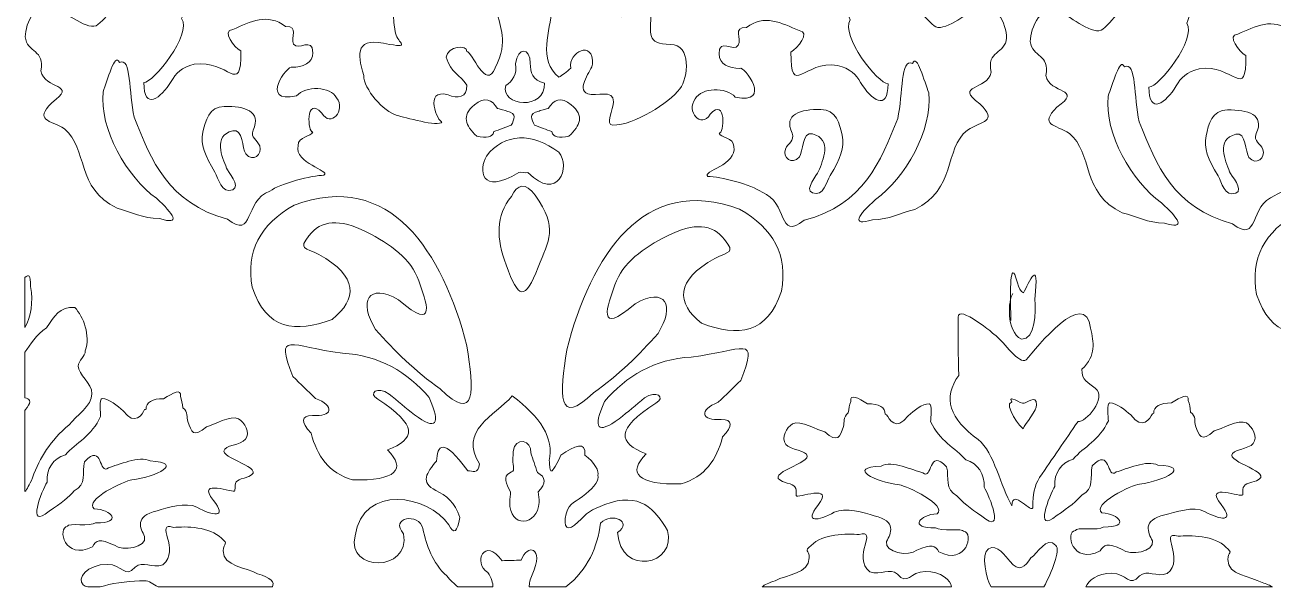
# Model space of a CAD drawing. Header units: millimetres. Extents: x -1203 to 1203, y -594 to 590.
# Drawn here: x -1200 to -204, y -591 to -142 of the extents above; entities that cross this region are included whole.
import ezdxf

# ---------------------------------------------------------------- set-up
doc = ezdxf.new("R2010")
doc.units = ezdxf.units.MM
doc.header["$MEASUREMENT"] = 0
doc.layers.add('Layer 1', color=7, linetype='Continuous')

msp = doc.modelspace()

# ---------------------------------------------------------------- linework, layer by layer
at = {"layer": 'Layer 1', "color": 250, "lineweight": 20}
for points, knots in [([(-779.5611, -129.6501), (-781.2014, -145.3435), (-790.7174, -169.9648), (-774.1174, -183.2362), (-771.3159, -182.0358), (-767.8782, -179.1958), (-764.3889, -176.0122), (-766.9728, -163.2151), (-745.9853, -153.0583), (-747.2311, -173.0104), (-747.2311, -177.1381), (-760.9348, -192.5232), (-750.9693, -196.6504), (-744.1171, -199.2305), (-730.4145, -192.1935), (-730.4145, -203.0279), (-730.4145, -208.7036), (-737.2649, -221.6019), (-731.036, -221.6019), (-713.5969, -221.6019), (-686.1894, -203.5442), (-677.469, -192.7093), (-670.6169, -183.9386), (-668.1262, -157.1094), (-684.9438, -157.1094), (-704.8754, -157.1094), (-700.5157, -148.3382), (-700.5157, -132.3441), (-700.5157, -123.5728), (-712.35, -130.2806), (-716.7108, -132.8602), (-732.2827, -141.631), (-736.0193, -122.0254), (-740.3807, -110.6746), (-743.4946, -102.9355), (-765.2956, -125.6372), (-775.2616, -109.1266), (-781.4906, -98.2921), (-787.7196, -93.6486), (-797.6858, -85.3933), (-807.6513, -77.138), (-822.6006, -99.8396), (-825.7146, -104.9994), (-831.9436, -115.8339), (-837.5501, -118.9294), (-851.8752, -111.1909), (-861.8424, -106.0311), (-876.7906, -120.9932), (-876.7906, -127.7005), (-883.742, -142.6566), (-912.8754, -104.1301), (-904.5354, -146.7908), (-904.5354, -155.0456), (-890.4943, -160.2049), (-909.1803, -157.1094), (-936.324, -150.5886), (-935.1714, -163.5672), (-929.7361, -181.8744), (-929.7361, -192.7093), (-914.1642, -210.7674), (-902.953, -213.8629), (-897.969, -214.8946), (-869.7657, -223.5299), (-867.2748, -218.8865), (-870.2986, -219.6523), (-882.4669, -191.8274), (-862.4655, -197.3528), (-855.115, -200.4511), (-846.5744, -199.9814), (-847.5774, -189.6642), (-852.5596, -180.8935), (-860.3098, -180.2335), (-864.048, -167.3348), (-862.7309, -158.2638), (-846.9815, -157.1234), (-847.5162, -162.7845), (-843.1548, -162.7845), (-832.3422, -194.5362), (-824.8675, -175.9623), (-813.5735, -152.402), (-821.4865, -146.0244), (-823.2237, -129.7643), (-823.2237, -108.0949), (-779.5611, -117.5251), (-779.5611, -129.6501)], [0, 0, 0, 0, 0.03571429, 0.03571429, 0.03571429, 0.07142857, 0.07142857, 0.07142857, 0.10714286, 0.10714286, 0.10714286, 0.14285714, 0.14285714, 0.14285714, 0.17857143, 0.17857143, 0.17857143, 0.21428571, 0.21428571, 0.21428571, 0.25, 0.25, 0.25, 0.28571429, 0.28571429, 0.28571429, 0.32142857, 0.32142857, 0.32142857, 0.35714286, 0.35714286, 0.35714286, 0.39285714, 0.39285714, 0.39285714, 0.42857143, 0.42857143, 0.42857143, 0.46428571, 0.46428571, 0.46428571, 0.5, 0.5, 0.5, 0.53571429, 0.53571429, 0.53571429, 0.57142857, 0.57142857, 0.57142857, 0.60714286, 0.60714286, 0.60714286, 0.64285714, 0.64285714, 0.64285714, 0.67857143, 0.67857143, 0.67857143, 0.71428571, 0.71428571, 0.71428571, 0.75, 0.75, 0.75, 0.78571429, 0.78571429, 0.78571429, 0.82142857, 0.82142857, 0.82142857, 0.85714286, 0.85714286, 0.85714286, 0.89285714, 0.89285714, 0.89285714, 0.92857143, 0.92857143, 0.92857143, 0.96428571, 0.96428571, 0.96428571, 1, 1, 1, 1]), ([(-1099.8745, -95.621), (-1098.6906, -99.0271), (-1096.9171, -110.7063), (-1099.8745, -113.1395), (-1105.1986, -117.5189), (-1109.3405, -106.8132), (-1114.6646, -111.1932), (-1123.5375, -118.4924), (-1131.8196, -133.0912), (-1141.8764, -141.3637), (-1148.9758, -147.2035), (-1167.906, -131.6313), (-1175.0054, -127.7383), (-1190.9777, -118.9788), (-1199.8522, -140.8773), (-1199.8522, -151.0966), (-1198.589, -164.0303), (-1183.6424, -161.1857), (-1187.4288, -178.3474), (-1184.6375, -193.4345), (-1156.9885, -188.0794), (-1178.5543, -203.652), (-1193.1469, -218.3157), (-1180.0669, -217.1366), (-1168.4973, -224.577), (-1149.5671, -240.1492), (-1159.624, -272.2665), (-1126.4955, -287.8382), (-1114.6646, -290.7583), (-1106.3813, -296.1112), (-1092.7752, -296.1112), (-1074.9278, -301.667), (-1081.3116, -292.5143), (-1095.2133, -279.9496), (-1118.7884, -262.9884), (-1140.777, -224.5561), (-1137.7361, -194.893), (-1134.1857, -186.1335), (-1128.2707, -162.7753), (-1124.7202, -171.5347), (-1115.0898, -166.6566), (-1117.2602, -195.6938), (-1112.8894, -215.3311), (-1099.2831, -249.8816), (-1085.6758, -283.9452), (-1038.3498, -296.5977), (-1016.8091, -313.5761), (-1025.6389, -281.713), (-1004.6295, -274.2128), (-996.4971, -268.0852), (-970.7651, -261.5127), (-961.4436, -261.5608), (-955.9863, -257.5226), (-985.2858, -252.3466), (-982.1492, -237.716), (-982.1492, -230.4164), (-971.5005, -230.9033), (-970.3183, -227.0103), (-974.5084, -228.3884), (-976.3828, -197.5691), (-963.2189, -211.9245), (-956.1195, -224.0901), (-943.6962, -209.4913), (-951.3863, -199.7589), (-956.1195, -190.5373), (-976.2337, -189.9808), (-983.3331, -198.2991), (-1013.8279, -204.8441), (-990.2017, -172.6965), (-986.8819, -175.4277), (-978.5998, -175.4277), (-970.3183, -172.0212), (-970.3183, -163.7486), (-970.3183, -150.6096), (-982.1492, -162.7753), (-985.698, -156.9359), (-988.6572, -151.583), (-980.9665, -142.3371), (-992.206, -142.8236), (-1006.2074, -131.802), (-1020.2083, -139.0677), (-1034.2079, -145.2567), (-1043.5559, -145.9382), (-1032.9458, -159.9847), (-1027.7016, -162.2887), (-1027.7016, -199.8037), (-1037.7585, -168.5908), (-1064.9703, -172.9945), (-1075.0276, -175.4277), (-1079.7603, -180.2942), (-1083.3092, -186.62), (-1091.5929, -200.2459), (-1105.1986, -210.4647), (-1105.1986, -187.5934), (-1097.4983, -187.8816), (-1066.7325, -149.1969), (-1075.0276, -136.4977), (-1069.3197, -126.6805), (-1071.3127, -97.3934), (-1099.8745, -95.621)], [0, 0, 0, 0, 0.03030303, 0.03030303, 0.03030303, 0.06060606, 0.06060606, 0.06060606, 0.09090909, 0.09090909, 0.09090909, 0.12121212, 0.12121212, 0.12121212, 0.15151515, 0.15151515, 0.15151515, 0.18181818, 0.18181818, 0.18181818, 0.21212121, 0.21212121, 0.21212121, 0.24242424, 0.24242424, 0.24242424, 0.27272727, 0.27272727, 0.27272727, 0.3030303, 0.3030303, 0.3030303, 0.33333333, 0.33333333, 0.33333333, 0.36363636, 0.36363636, 0.36363636, 0.39393939, 0.39393939, 0.39393939, 0.42424242, 0.42424242, 0.42424242, 0.45454545, 0.45454545, 0.45454545, 0.48484848, 0.48484848, 0.48484848, 0.51515152, 0.51515152, 0.51515152, 0.54545455, 0.54545455, 0.54545455, 0.57575758, 0.57575758, 0.57575758, 0.60606061, 0.60606061, 0.60606061, 0.63636364, 0.63636364, 0.63636364, 0.66666667, 0.66666667, 0.66666667, 0.6969697, 0.6969697, 0.6969697, 0.72727273, 0.72727273, 0.72727273, 0.75757576, 0.75757576, 0.75757576, 0.78787879, 0.78787879, 0.78787879, 0.81818182, 0.81818182, 0.81818182, 0.84848485, 0.84848485, 0.84848485, 0.87878788, 0.87878788, 0.87878788, 0.90909091, 0.90909091, 0.90909091, 0.93939394, 0.93939394, 0.93939394, 0.96969697, 0.96969697, 0.96969697, 1, 1, 1, 1]), ([(-516.6703, -96.5422), (-517.8541, -99.9483), (-519.6294, -111.6274), (-516.6703, -114.0606), (-511.3462, -118.4401), (-507.206, -107.7344), (-501.8818, -112.1144), (-493.0073, -119.4135), (-484.7252, -134.0124), (-474.6684, -142.2849), (-467.5691, -148.1246), (-448.6388, -132.5525), (-441.5394, -128.6595), (-425.5671, -119.9), (-416.6925, -141.7984), (-416.6925, -152.0177), (-417.9564, -164.9514), (-432.9023, -162.1069), (-429.116, -179.2686), (-431.909, -194.3557), (-459.558, -189.0005), (-437.9907, -204.5731), (-423.3984, -219.2368), (-436.4795, -218.0577), (-448.048, -225.4982), (-466.9777, -241.0704), (-456.9209, -273.1876), (-490.0499, -288.7593), (-501.8818, -291.6795), (-510.164, -297.0324), (-523.7697, -297.0324), (-541.6187, -302.5881), (-535.2349, -293.4355), (-521.3333, -280.8706), (-497.757, -263.9096), (-475.7678, -225.4772), (-478.8103, -195.8141), (-482.3591, -187.0547), (-488.2746, -163.6964), (-491.8251, -172.4559), (-501.4567, -167.5777), (-499.2862, -196.6149), (-503.6555, -216.2523), (-517.2634, -250.8027), (-530.8689, -284.8663), (-578.1949, -297.5189), (-599.7357, -314.4972), (-590.9076, -282.6341), (-611.9154, -275.1339), (-620.0478, -269.0064), (-645.7797, -262.4339), (-655.1011, -262.4818), (-660.5584, -258.4438), (-631.2589, -253.2677), (-634.3962, -238.6371), (-634.3962, -231.3375), (-645.0443, -231.8244), (-646.2282, -227.9314), (-642.037, -229.3096), (-640.1636, -198.4903), (-653.3276, -212.8456), (-660.4252, -225.0113), (-672.8492, -210.4125), (-665.1584, -200.6801), (-660.4252, -191.4584), (-640.311, -190.902), (-633.2134, -199.2202), (-602.717, -205.7652), (-626.3431, -173.6177), (-629.6629, -176.3488), (-637.945, -176.3488), (-646.2282, -172.9423), (-646.2282, -164.6697), (-646.2282, -151.5308), (-634.3962, -163.6964), (-630.8472, -157.857), (-627.8893, -152.5042), (-635.58, -143.2583), (-624.3387, -143.7447), (-610.3373, -132.7232), (-596.3366, -139.9887), (-582.3369, -146.1779), (-572.9888, -146.8593), (-583.599, -160.9059), (-588.8437, -163.2099), (-588.8437, -200.7248), (-578.7864, -169.5119), (-551.5745, -173.9157), (-541.5171, -176.3488), (-536.7845, -181.2153), (-533.2356, -187.5411), (-524.9535, -201.1669), (-511.3462, -211.3858), (-511.3462, -188.5145), (-519.0466, -188.8028), (-549.8124, -150.1181), (-541.5171, -137.4189), (-547.2251, -127.6017), (-545.2321, -98.3145), (-516.6703, -96.5422)], [0, 0, 0, 0, 0.03030303, 0.03030303, 0.03030303, 0.06060606, 0.06060606, 0.06060606, 0.09090909, 0.09090909, 0.09090909, 0.12121212, 0.12121212, 0.12121212, 0.15151515, 0.15151515, 0.15151515, 0.18181818, 0.18181818, 0.18181818, 0.21212121, 0.21212121, 0.21212121, 0.24242424, 0.24242424, 0.24242424, 0.27272727, 0.27272727, 0.27272727, 0.3030303, 0.3030303, 0.3030303, 0.33333333, 0.33333333, 0.33333333, 0.36363636, 0.36363636, 0.36363636, 0.39393939, 0.39393939, 0.39393939, 0.42424242, 0.42424242, 0.42424242, 0.45454545, 0.45454545, 0.45454545, 0.48484848, 0.48484848, 0.48484848, 0.51515152, 0.51515152, 0.51515152, 0.54545455, 0.54545455, 0.54545455, 0.57575758, 0.57575758, 0.57575758, 0.60606061, 0.60606061, 0.60606061, 0.63636364, 0.63636364, 0.63636364, 0.66666667, 0.66666667, 0.66666667, 0.6969697, 0.6969697, 0.6969697, 0.72727273, 0.72727273, 0.72727273, 0.75757576, 0.75757576, 0.75757576, 0.78787879, 0.78787879, 0.78787879, 0.81818182, 0.81818182, 0.81818182, 0.84848485, 0.84848485, 0.84848485, 0.87878788, 0.87878788, 0.87878788, 0.90909091, 0.90909091, 0.90909091, 0.93939394, 0.93939394, 0.93939394, 0.96969697, 0.96969697, 0.96969697, 1, 1, 1, 1]), ([(-297.8939, -99.2398), (-296.7101, -102.6459), (-294.9348, -114.3251), (-297.8939, -116.7583), (-303.218, -121.1378), (-307.3583, -110.432), (-312.6824, -114.812), (-321.5569, -122.1112), (-329.839, -136.71), (-339.8958, -144.9825), (-346.9951, -150.8223), (-365.9254, -135.2501), (-373.0248, -131.3571), (-388.9971, -122.5976), (-397.8717, -144.4961), (-397.8717, -154.7154), (-396.6079, -167.6491), (-381.6619, -164.8046), (-385.4482, -181.9662), (-382.6552, -197.0534), (-355.0062, -191.6981), (-376.5736, -207.2708), (-391.1658, -221.9344), (-378.0847, -220.7553), (-366.5169, -228.1958), (-347.5865, -243.768), (-357.6433, -275.8853), (-324.515, -291.457), (-312.6824, -294.3771), (-304.4008, -299.73), (-290.7946, -299.73), (-272.9456, -305.2858), (-279.3293, -296.1331), (-293.231, -283.5684), (-316.8072, -266.6072), (-338.7964, -228.1748), (-335.7539, -198.5118), (-332.2051, -189.7523), (-326.2885, -166.3941), (-322.7397, -175.1535), (-313.1076, -170.2755), (-315.278, -199.3126), (-310.9087, -218.9499), (-297.3008, -253.5005), (-283.6953, -287.564), (-236.3693, -300.2165), (-214.8285, -317.1949), (-223.6567, -285.3318), (-202.6489, -277.8316), (-194.5164, -271.704), (-168.7845, -265.1315), (-159.4632, -265.1796), (-154.0058, -261.1414), (-183.3054, -255.9653), (-180.1681, -241.3348), (-180.1681, -234.0352), (-169.52, -234.5221), (-168.3361, -230.6291), (-172.5278, -232.0072), (-174.4006, -201.1879), (-161.2367, -215.5433), (-154.139, -227.709), (-141.7156, -213.1101), (-149.4058, -203.3777), (-154.139, -194.156), (-174.2532, -193.5997), (-181.3508, -201.9179), (-211.8472, -208.4629), (-188.2211, -176.3153), (-184.9014, -179.0466), (-176.6193, -179.0466), (-168.3361, -175.64), (-168.3361, -167.3674), (-168.3361, -154.2284), (-180.1681, -166.3941), (-183.7175, -160.5547), (-186.675, -155.2018), (-178.9842, -145.9559), (-190.2255, -146.4423), (-204.2269, -135.4208), (-218.2277, -142.6865), (-232.2273, -148.8756), (-241.5754, -149.5569), (-230.9652, -163.6036), (-225.7194, -165.9075), (-225.7212, -203.4225), (-235.7779, -172.2095), (-262.9897, -176.6133), (-273.047, -179.0466), (-277.7797, -183.913), (-281.3286, -190.2388), (-289.6107, -203.8647), (-303.218, -214.0835), (-303.218, -191.2122), (-295.5177, -191.5004), (-264.7519, -152.8157), (-273.047, -140.1166), (-267.3392, -130.2993), (-269.3321, -101.0122), (-297.8939, -99.2398)], [0, 0, 0, 0, 0.03030303, 0.03030303, 0.03030303, 0.06060606, 0.06060606, 0.06060606, 0.09090909, 0.09090909, 0.09090909, 0.12121212, 0.12121212, 0.12121212, 0.15151515, 0.15151515, 0.15151515, 0.18181818, 0.18181818, 0.18181818, 0.21212121, 0.21212121, 0.21212121, 0.24242424, 0.24242424, 0.24242424, 0.27272727, 0.27272727, 0.27272727, 0.3030303, 0.3030303, 0.3030303, 0.33333333, 0.33333333, 0.33333333, 0.36363636, 0.36363636, 0.36363636, 0.39393939, 0.39393939, 0.39393939, 0.42424242, 0.42424242, 0.42424242, 0.45454545, 0.45454545, 0.45454545, 0.48484848, 0.48484848, 0.48484848, 0.51515152, 0.51515152, 0.51515152, 0.54545455, 0.54545455, 0.54545455, 0.57575758, 0.57575758, 0.57575758, 0.60606061, 0.60606061, 0.60606061, 0.63636364, 0.63636364, 0.63636364, 0.66666667, 0.66666667, 0.66666667, 0.6969697, 0.6969697, 0.6969697, 0.72727273, 0.72727273, 0.72727273, 0.75757576, 0.75757576, 0.75757576, 0.78787879, 0.78787879, 0.78787879, 0.81818182, 0.81818182, 0.81818182, 0.84848485, 0.84848485, 0.84848485, 0.87878788, 0.87878788, 0.87878788, 0.90909091, 0.90909091, 0.90909091, 0.93939394, 0.93939394, 0.93939394, 0.96969697, 0.96969697, 0.96969697, 1, 1, 1, 1]), ([(-796.8505, -172.2114), (-796.7423, -179.3282), (-795.4036, -185.8332), (-785.4465, -188.0569), (-784.5909, -210.1168), (-820.9632, -206.7018), (-816.3484, -189.8852), (-811.0124, -186.6349), (-807.0882, -180.6416), (-808.6231, -172.516), (-806.5372, -158.9041), (-796.8488, -159.6154), (-796.8505, -172.2114)], [0, 0, 0, 0, 0.25, 0.25, 0.25, 0.5, 0.5, 0.5, 0.75, 0.75, 0.75, 1, 1, 1, 1]), ([(-823.0129, -208.1681), (-827.4252, -201.2095), (-833.0663, -198.5686), (-841.4063, -205.4257), (-851.8322, -214.1605), (-848.7663, -221.6765), (-839.5679, -230.4126), (-831.5948, -232.0376), (-827.0578, -231.6309), (-825.9556, -226.7565), (-821.2972, -225.029), (-816.6375, -223.3024), (-811.9757, -221.5762), (-809.7639, -217.0405), (-806.8625, -212.3484), (-815.6561, -210.3015), (-815.6561, -210.3015), (-822.2769, -208.4732), (-823.0129, -208.1681)], [0, 0, 0, 0, 0.16666667, 0.16666667, 0.16666667, 0.33333333, 0.33333333, 0.33333333, 0.5, 0.5, 0.5, 0.66666667, 0.66666667, 0.66666667, 0.83333333, 0.83333333, 0.83333333, 1, 1, 1, 1]), ([(-782.5038, -208.1681), (-778.0899, -201.2095), (-772.4499, -198.5686), (-764.1082, -205.4257), (-753.6841, -214.1605), (-756.7498, -221.6765), (-765.9481, -230.4126), (-773.9196, -232.0376), (-778.4567, -231.6309), (-779.5594, -226.7565), (-784.219, -225.029), (-788.8791, -223.3024), (-793.5388, -221.5762), (-795.7529, -217.0405), (-798.6535, -212.3484), (-789.8606, -210.3015), (-789.8606, -210.3015), (-783.2392, -208.4732), (-782.5038, -208.1681)], [0, 0, 0, 0, 0.16666667, 0.16666667, 0.16666667, 0.33333333, 0.33333333, 0.33333333, 0.5, 0.5, 0.5, 0.66666667, 0.66666667, 0.66666667, 0.83333333, 0.83333333, 0.83333333, 1, 1, 1, 1]), ([(-1058.0053, -227.2094), (-1060.0663, -237.1479), (-1056.5141, -245.8356), (-1048.4083, -259.1714), (-1045.6419, -263.9749), (-1043.1823, -276.6152), (-1034.2709, -273.0758), (-1027.5089, -270.2951), (-1038.2648, -258.6658), (-1039.1867, -255.8846), (-1042.5677, -247.0366), (-1050.5589, -230.3511), (-1034.2709, -226.0532), (-1025.9729, -223.778), (-1026.8943, -240.4635), (-1023.8205, -244.5082), (-1017.9816, -251.5868), (-1010.2977, -244.761), (-1012.7568, -238.188), (-1014.6, -233.1318), (-1020.4407, -231.8678), (-1017.9816, -225.5477), (-1011.0184, -210.1032), (-1024.7255, -206.4616), (-1041.0153, -206.5814), (-1053.1513, -206.6691), (-1056.1256, -218.1435), (-1058.0053, -227.2094)], [0, 0, 0, 0, 0.11111111, 0.11111111, 0.11111111, 0.22222222, 0.22222222, 0.22222222, 0.33333333, 0.33333333, 0.33333333, 0.44444444, 0.44444444, 0.44444444, 0.55555556, 0.55555556, 0.55555556, 0.66666667, 0.66666667, 0.66666667, 0.77777778, 0.77777778, 0.77777778, 0.88888889, 0.88888889, 0.88888889, 1, 1, 1, 1]), ([(-547.9458, -229.6762), (-545.8847, -239.6148), (-549.4387, -248.3024), (-557.5444, -261.6382), (-560.3097, -266.4416), (-562.7693, -279.082), (-571.6818, -275.5425), (-578.4428, -272.7618), (-567.6863, -261.1326), (-566.7649, -258.3514), (-563.3833, -249.5034), (-555.3921, -232.8179), (-571.6818, -228.52), (-579.9787, -226.2449), (-579.0567, -242.9304), (-582.1311, -246.975), (-587.97, -254.0536), (-595.654, -247.2278), (-593.1943, -240.6548), (-591.351, -235.5986), (-585.5121, -234.3346), (-587.97, -228.0144), (-594.9332, -212.57), (-581.2262, -208.9284), (-564.9363, -209.0482), (-552.7998, -209.1359), (-549.8259, -220.6103), (-547.9458, -229.6762)], [0, 0, 0, 0, 0.11111111, 0.11111111, 0.11111111, 0.22222222, 0.22222222, 0.22222222, 0.33333333, 0.33333333, 0.33333333, 0.44444444, 0.44444444, 0.44444444, 0.55555556, 0.55555556, 0.55555556, 0.66666667, 0.66666667, 0.66666667, 0.77777778, 0.77777778, 0.77777778, 0.88888889, 0.88888889, 0.88888889, 1, 1, 1, 1]), ([(-257.5709, -230.026), (-259.632, -239.9645), (-256.0797, -248.6522), (-247.974, -261.988), (-245.207, -266.7914), (-242.748, -279.4318), (-233.8364, -275.8923), (-227.0745, -273.1116), (-237.8304, -261.4823), (-238.7523, -258.7012), (-242.1334, -249.8532), (-250.1246, -233.1677), (-233.8364, -228.8698), (-225.5379, -226.5947), (-226.4598, -243.2802), (-223.3856, -247.3248), (-217.5467, -254.4034), (-209.8628, -247.5776), (-212.3224, -241.0047), (-214.1658, -235.9484), (-220.0063, -234.6844), (-217.5467, -228.3642), (-210.5834, -212.9198), (-224.2911, -209.2781), (-240.5804, -209.398), (-252.7168, -209.4857), (-255.6914, -220.9601), (-257.5709, -230.026)], [0, 0, 0, 0, 0.11111111, 0.11111111, 0.11111111, 0.22222222, 0.22222222, 0.22222222, 0.33333333, 0.33333333, 0.33333333, 0.44444444, 0.44444444, 0.44444444, 0.55555556, 0.55555556, 0.55555556, 0.66666667, 0.66666667, 0.66666667, 0.77777778, 0.77777778, 0.77777778, 0.88888889, 0.88888889, 0.88888889, 1, 1, 1, 1]), ([(-806.0472, -259.3617), (-837.11, -278.2146), (-837.8058, -256.7475), (-831.799, -246.2581), (-817.6854, -227.6469), (-795.1581, -227.2266), (-774.0426, -243.2111), (-764.2908, -254.4421), (-774.7236, -283.5889), (-798.6904, -259.3617), (-800.7748, -259.8696), (-803.9629, -258.8537), (-806.0472, -259.3617)], [0, 0, 0, 0, 0.25, 0.25, 0.25, 0.5, 0.5, 0.5, 0.75, 0.75, 0.75, 1, 1, 1, 1]), ([(-847.4163, -397.7348), (-866.6454, -322.9111), (-908.5129, -256.6701), (-985.3392, -285.5282), (-1012.3684, -300.8013), (-1023.9883, -322.4116), (-1018.6842, -350.9819), (-1007.6969, -384.7548), (-984.2034, -387.6624), (-955.027, -376.5401), (-934.6917, -360.4185), (-933.9376, -342.0806), (-965.4325, -324.8564), (-976.5876, -318.7559), (-982.1056, -321.1677), (-973.4022, -309.7861), (-963.7355, -297.148), (-949.0084, -296.1028), (-927.7448, -306.7228), (-908.2884, -316.5097), (-892.0473, -328.2196), (-885.735, -345.8692), (-880.1615, -361.4595), (-870.1546, -388.4282), (-901.9794, -360.9559), (-926.1012, -347.0389), (-934.2914, -361.9781), (-920.2073, -384.7091), (-905.4557, -401.4874), (-888.6528, -417.998), (-868.6351, -432.0203), (-840.0062, -460.2259), (-841.5559, -432.9438), (-847.4163, -397.7348)], [0, 0, 0, 0, 0.09090909, 0.09090909, 0.09090909, 0.18181818, 0.18181818, 0.18181818, 0.27272727, 0.27272727, 0.27272727, 0.36363636, 0.36363636, 0.36363636, 0.45454545, 0.45454545, 0.45454545, 0.54545455, 0.54545455, 0.54545455, 0.63636364, 0.63636364, 0.63636364, 0.72727273, 0.72727273, 0.72727273, 0.81818182, 0.81818182, 0.81818182, 0.90909091, 0.90909091, 0.90909091, 1, 1, 1, 1]), ([(-811.9326, -278.5587), (-807.0287, -267.9957), (-800.6534, -267.5899), (-792.8034, -277.3395), (-774.2433, -304.7821), (-781.9657, -312.6955), (-790.5649, -334.9036), (-801.052, -361.9842), (-806.3976, -360.7087), (-815.9798, -333.1033), (-824.2881, -312.2552), (-824.2251, -293.7177), (-811.9326, -278.5587)], [0, 0, 0, 0, 0.25, 0.25, 0.25, 0.5, 0.5, 0.5, 0.75, 0.75, 0.75, 1, 1, 1, 1]), ([(-767.7019, -400.883), (-748.4744, -326.0593), (-706.6058, -259.8183), (-629.7791, -288.6764), (-602.7515, -303.9496), (-591.1305, -325.5598), (-596.4346, -354.1301), (-607.4214, -387.9031), (-630.9154, -390.8106), (-660.0918, -379.6883), (-680.4266, -363.5667), (-681.1807, -345.2288), (-649.6857, -328.0046), (-638.5312, -321.9041), (-633.0126, -324.3159), (-641.7161, -312.9343), (-651.3827, -300.2963), (-666.1099, -299.251), (-687.3733, -309.8709), (-706.8298, -319.658), (-723.0714, -331.3679), (-729.3838, -349.0173), (-734.9584, -364.6077), (-744.9642, -391.5764), (-713.1387, -364.1041), (-689.017, -350.1871), (-680.8285, -365.1264), (-694.9127, -387.8573), (-709.6631, -404.6356), (-726.4654, -421.1462), (-746.4838, -435.1685), (-775.1119, -463.3741), (-773.5623, -436.092), (-767.7019, -400.883)], [0, 0, 0, 0, 0.09090909, 0.09090909, 0.09090909, 0.18181818, 0.18181818, 0.18181818, 0.27272727, 0.27272727, 0.27272727, 0.36363636, 0.36363636, 0.36363636, 0.45454545, 0.45454545, 0.45454545, 0.54545455, 0.54545455, 0.54545455, 0.63636364, 0.63636364, 0.63636364, 0.72727273, 0.72727273, 0.72727273, 0.81818182, 0.81818182, 0.81818182, 0.90909091, 0.90909091, 0.90909091, 1, 1, 1, 1]), ([(-45.9971, -403.4016), (-65.2246, -328.5778), (-107.0937, -262.3369), (-183.9199, -291.1949), (-210.9474, -306.4682), (-222.5686, -328.0783), (-217.2648, -356.6486), (-206.2777, -390.4217), (-182.7843, -393.3291), (-153.6071, -382.2069), (-133.2725, -366.0853), (-132.5183, -347.7473), (-164.0133, -330.5232), (-175.1666, -324.4227), (-180.6864, -326.8344), (-171.9829, -315.4529), (-162.3163, -302.8148), (-147.5891, -301.7696), (-126.3256, -312.3895), (-106.8691, -322.1765), (-90.6276, -333.8865), (-84.3159, -351.5359), (-78.7406, -367.1263), (-68.7353, -394.095), (-100.5603, -366.6226), (-124.6819, -352.7057), (-132.8705, -367.645), (-118.7863, -390.3759), (-104.036, -407.1542), (-87.2336, -423.6648), (-67.2158, -437.6871), (-38.5871, -465.8927), (-40.1367, -438.6106), (-45.9971, -403.4016)], [0, 0, 0, 0, 0.09090909, 0.09090909, 0.09090909, 0.18181818, 0.18181818, 0.18181818, 0.27272727, 0.27272727, 0.27272727, 0.36363636, 0.36363636, 0.36363636, 0.45454545, 0.45454545, 0.45454545, 0.54545455, 0.54545455, 0.54545455, 0.63636364, 0.63636364, 0.63636364, 0.72727273, 0.72727273, 0.72727273, 0.81818182, 0.81818182, 0.81818182, 0.90909091, 0.90909091, 0.90909091, 1, 1, 1, 1]), ([(-413.328, -377.3647), (-413.328, -369.809), (-414.8588, -336.4381), (-411.0328, -339.5863), (-408.7359, -341.4752), (-407.9705, -353.4384), (-403.3772, -355.3273), (-398.7755, -347.7394), (-390.3505, -325.2613), (-394.1919, -360.3644), (-393.4265, -370.4387), (-393.4265, -392.4762), (-404.9081, -392.4762), (-417.6259, -385.7585), (-415.2875, -360.6447), (-411.7982, -355.957)], [0, 0, 0, 0, 0.2, 0.2, 0.2, 0.4, 0.4, 0.4, 0.6, 0.6, 0.6, 0.8, 0.8, 0.8, 1, 1, 1, 1]), ([(-1200.05, -343.0671), (-1197.0411, -340.4711), (-1195.6009, -340.8703), (-1195.6009, -350.2958), (-1193.2564, -363.1153), (-1195.3356, -373.9642), (-1200.05, -383.0763), (-1200.05, -383.0763), (-1200.05, -343.0671), (-1200.05, -343.0671)], [0, 0, 0, 0, 0.33333333, 0.33333333, 0.33333333, 0.66666667, 0.66666667, 0.66666667, 1, 1, 1, 1]), ([(-412.5636, -525.3303), (-421.749, -509.5893), (-426.3411, -483.1444), (-439.3543, -472.4405), (-462.3113, -456.2386), (-467.9031, -438.9394), (-454.9596, -421.2946), (-455.318, -404.742), (-455.428, -390.7836), (-455.428, -374.8462), (-455.428, -364.1423), (-426.3411, -388.6983), (-424.8096, -389.9576), (-419.4527, -394.365), (-406.4396, -413.2542), (-401.0821, -408.8467), (-392.966, -399.1852), (-353.7277, -349.9343), (-349.7967, -383.6611), (-347.0865, -394.9942), (-344.9444, -405.0699), (-356.6851, -416.4025), (-356.6851, -425.847), (-352.0936, -426.4767), (-345.9689, -431.5139), (-336.0069, -439.0765), (-353.8604, -459.2311), (-359.7475, -457.9588), (-369.954, -472.8603), (-380.1593, -487.7618), (-390.3658, -502.6632), (-394.9573, -509.5893), (-395.7227, -516.5153), (-395.7227, -525.96), (-395.7227, -533.5156), (-412.5636, -510.2189), (-412.5636, -525.3303)], [0, 0, 0, 0, 0.08333333, 0.08333333, 0.08333333, 0.16666667, 0.16666667, 0.16666667, 0.25, 0.25, 0.25, 0.33333333, 0.33333333, 0.33333333, 0.41666667, 0.41666667, 0.41666667, 0.5, 0.5, 0.5, 0.58333333, 0.58333333, 0.58333333, 0.66666667, 0.66666667, 0.66666667, 0.75, 0.75, 0.75, 0.83333333, 0.83333333, 0.83333333, 0.91666667, 0.91666667, 0.91666667, 1, 1, 1, 1]), ([(-1160.3151, -366.998), (-1153.2469, -374.5771), (-1147.7351, -389.5289), (-1151.8788, -401.6414), (-1151.8788, -406.0083), (-1157.5033, -409.2106), (-1157.5033, -413.8685), (-1157.5033, -420.5642), (-1146.6079, -427.5509), (-1146.6079, -435.9936), (-1146.6079, -445.3095), (-1159.2605, -453.7519), (-1164.8833, -460.7389), (-1179.9524, -473.5407), (-1188.0916, -486.3527), (-1194.0552, -502.9515), (-1196.5376, -508.7568), (-1198.4943, -512.2421), (-1200.05, -513.9833), (-1200.05, -513.9833), (-1200.05, -449.1564), (-1200.05, -449.1564), (-1199.4741, -448.3085), (-1198.881, -447.509), (-1198.2714, -446.7647), (-1194.5497, -442.1399), (-1196.2586, -439.5145), (-1200.05, -439.2663), (-1200.05, -439.2663), (-1200.05, -402.8502), (-1200.05, -402.8502), (-1196.003, -396.7814), (-1190.9277, -388.6083), (-1182.8072, -383.3011), (-1176.4252, -374.1745), (-1172.4414, -366.118), (-1160.3151, -366.998)], [0, 0, 0, 0, 0.08333333, 0.08333333, 0.08333333, 0.16666667, 0.16666667, 0.16666667, 0.25, 0.25, 0.25, 0.33333333, 0.33333333, 0.33333333, 0.41666667, 0.41666667, 0.41666667, 0.5, 0.5, 0.5, 0.58333333, 0.58333333, 0.58333333, 0.66666667, 0.66666667, 0.66666667, 0.75, 0.75, 0.75, 0.83333333, 0.83333333, 0.83333333, 0.91666667, 0.91666667, 0.91666667, 1, 1, 1, 1]), ([(-946.7863, -403.4948), (-988.5126, -398.321), (-1001.3064, -384.594), (-986.1914, -422.1504), (-980.2357, -428.0568), (-974.2821, -433.6826), (-968.327, -439.5896), (-952.1835, -445.4074), (-954.8954, -454.8404), (-970.692, -453.2034), (-979.8291, -453.437), (-980.1777, -458.1183), (-971.7432, -467.249), (-967.1415, -485.5048), (-957.4378, -499.1643), (-938.6425, -504.6329), (-903.9889, -505.6291), (-895.3898, -495.8785), (-910.7514, -480.7531), (-888.0649, -472.0081), (-886.3542, -461.2132), (-918.4155, -440.2378), (-926.8019, -435.5393), (-918.7609, -429.4598), (-909.4825, -436.1321), (-902.7403, -441.6781), (-895.9976, -447.2241), (-889.2555, -452.771), (-871.7983, -465.3959), (-867.8576, -460.7856), (-877.4348, -438.9413), (-894.9697, -418.5777), (-917.3575, -405.1636), (-946.7863, -403.4948)], [0, 0, 0, 0, 0.09090909, 0.09090909, 0.09090909, 0.18181818, 0.18181818, 0.18181818, 0.27272727, 0.27272727, 0.27272727, 0.36363636, 0.36363636, 0.36363636, 0.45454545, 0.45454545, 0.45454545, 0.54545455, 0.54545455, 0.54545455, 0.63636364, 0.63636364, 0.63636364, 0.72727273, 0.72727273, 0.72727273, 0.81818182, 0.81818182, 0.81818182, 0.90909091, 0.90909091, 0.90909091, 1, 1, 1, 1]), ([(-668.3319, -406.643), (-626.6056, -401.4692), (-613.8119, -387.7421), (-628.9275, -425.2986), (-634.8826, -431.2051), (-640.8361, -436.8308), (-646.7913, -442.7378), (-662.9347, -448.5556), (-660.2228, -457.9886), (-644.4263, -456.3515), (-635.2909, -456.5852), (-634.9404, -461.2664), (-643.3768, -470.3972), (-647.9785, -488.6531), (-657.6803, -502.3125), (-676.4757, -507.781), (-711.1293, -508.7773), (-719.7284, -499.0268), (-704.3685, -483.9014), (-727.0534, -475.1563), (-728.7657, -464.3615), (-696.7044, -443.3861), (-688.3162, -438.6875), (-696.3591, -432.608), (-705.6357, -439.2803), (-712.3778, -444.8263), (-719.1206, -450.3723), (-725.8627, -455.9192), (-743.3217, -468.5442), (-747.2605, -463.9338), (-737.6851, -442.0895), (-720.1502, -421.726), (-697.7607, -408.3118), (-668.3319, -406.643)], [0, 0, 0, 0, 0.09090909, 0.09090909, 0.09090909, 0.18181818, 0.18181818, 0.18181818, 0.27272727, 0.27272727, 0.27272727, 0.36363636, 0.36363636, 0.36363636, 0.45454545, 0.45454545, 0.45454545, 0.54545455, 0.54545455, 0.54545455, 0.63636364, 0.63636364, 0.63636364, 0.72727273, 0.72727273, 0.72727273, 0.81818182, 0.81818182, 0.81818182, 0.90909091, 0.90909091, 0.90909091, 1, 1, 1, 1]), ([(-1121.7311, -449.5061), (-1112.079, -462.4189), (-1106.3563, -451.9203), (-1104.538, -448.5977), (-1104.1843, -448.4521), (-1103.4482, -448.4731), (-1103.4567, -448.127), (-1103.5826, -442.9448), (-1098.4497, -439.583), (-1089.3874, -439.9179), (-1081.5985, -435.0897), (-1075.0888, -431.5526), (-1076.0023, -437.9917), (-1074.9709, -440.5644), (-1074.4147, -443.7806), (-1073.9997, -447.1336), (-1069.4263, -450.695), (-1071.2695, -454.637), (-1070.0653, -458.0735), (-1067.2173, -466.213), (-1065.8276, -471.5198), (-1055.151, -462.2333), (-1049.6624, -461.0212), (-1035.7608, -452.5364), (-1029.5432, -455.8702), (-1024.7868, -458.5968), (-1020.0307, -467.0815), (-1024.0548, -472.2329), (-1027.713, -476.7785), (-1041.2494, -477.0812), (-1041.2494, -481.6267), (-1041.2494, -488.5961), (-1002.1051, -496.7772), (-1025.1524, -503.1409), (-1032.1037, -504.9594), (-1032.4696, -506.1711), (-1032.4696, -513.1405), (-1032.4696, -516.1707), (-1064.2961, -502.535), (-1049.6624, -521.0189), (-1038.3231, -535.2609), (-1050.0293, -533.4429), (-1062.8333, -526.4735), (-1071.2464, -521.9284), (-1086.9776, -527.0794), (-1094.6599, -529.2006), (-1113.0735, -533.5437), (-1107.952, -543.2406), (-1104.538, -549.8061), (-1102.5864, -558.6948), (-1122.3417, -562.0272), (-1128.6824, -556.775), (-1140.7073, -551.2356), (-1143.1867, -552.8754), (-1146.2422, -557.9872), (-1168.3097, -569.3902), (-1174.6652, -542.6334), (-1165.9964, -541.6245), (-1165.9964, -538.897), (-1147.3383, -541.9272), (-1143.68, -538.897), (-1121.4487, -539.285), (-1131.082, -528.2173), (-1144.7777, -527.6856), (-1153.5826, -520.8174), (-1120.364, -505.1063), (-1114.7808, -504.6557), (-1094.9972, -501.959), (-1072.462, -490.847), (-1100.1467, -489.5051), (-1108.5615, -484.9597), (-1125.7544, -492.838), (-1133.4383, -494.9592), (-1141.3004, -501.5486), (-1137.6387, -474.4278), (-1152.46, -490.1115), (-1154.6156, -499.0939), (-1150.6518, -508.4527), (-1160.6768, -513.3108), (-1164.8369, -518.0675), (-1170.9451, -523.1835), (-1180.6299, -529.5037), (-1199.7463, -545.6878), (-1186.3328, -512.8602), (-1182.4586, -506.4742), (-1182.8453, -495.7512), (-1177.7156, -487.6764), (-1167.8261, -484.657), (-1159.1063, -474.96), (-1146.7906, -469.5054), (-1139.656, -454.0517), (-1139.656, -451.6279), (-1141.1194, -439.8097), (-1138.5601, -439.8097), (-1133.0715, -439.8097), (-1126.1218, -445.5674), (-1121.7311, -449.5061)], [0, 0, 0, 0, 0.03125, 0.03125, 0.03125, 0.0625, 0.0625, 0.0625, 0.09375, 0.09375, 0.09375, 0.125, 0.125, 0.125, 0.15625, 0.15625, 0.15625, 0.1875, 0.1875, 0.1875, 0.21875, 0.21875, 0.21875, 0.25, 0.25, 0.25, 0.28125, 0.28125, 0.28125, 0.3125, 0.3125, 0.3125, 0.34375, 0.34375, 0.34375, 0.375, 0.375, 0.375, 0.40625, 0.40625, 0.40625, 0.4375, 0.4375, 0.4375, 0.46875, 0.46875, 0.46875, 0.5, 0.5, 0.5, 0.53125, 0.53125, 0.53125, 0.5625, 0.5625, 0.5625, 0.59375, 0.59375, 0.59375, 0.625, 0.625, 0.625, 0.65625, 0.65625, 0.65625, 0.6875, 0.6875, 0.6875, 0.71875, 0.71875, 0.71875, 0.75, 0.75, 0.75, 0.78125, 0.78125, 0.78125, 0.8125, 0.8125, 0.8125, 0.84375, 0.84375, 0.84375, 0.875, 0.875, 0.875, 0.90625, 0.90625, 0.90625, 0.9375, 0.9375, 0.9375, 0.96875, 0.96875, 0.96875, 1, 1, 1, 1]), ([(-811.1688, -437.6666), (-788.7544, -454.1805), (-777.5551, -471.8034), (-781.7163, -489.2603), (-780.876, -494.6397), (-782.2862, -506.8931), (-772.4447, -484.774), (-761.5443, -477.6814), (-752.1566, -472.9521), (-753.3552, -484.774), (-745.8856, -490.1581), (-741.2856, -498.4442), (-742.9928, -500.925), (-741.264, -504.3997), (-745.8159, -510.3486), (-752.4174, -515.8208), (-760.2935, -522.3495), (-765.6511, -522.253), (-768.1521, -531.6309), (-771.0948, -542.6683), (-766.8202, -546.7106), (-758.7524, -538.3107), (-751.9786, -531.2583), (-748.0663, -528.333), (-737.4595, -524.3462), (-709.0848, -513.6801), (-697.4256, -528.091), (-687.3614, -544.8921), (-679.6894, -572.6657), (-724.8296, -582.0325), (-727.1765, -546.6868), (-714.9407, -537.8914), (-731.3047, -530.1417), (-740.8122, -539.0598), (-743.2219, -558.2764), (-750.6551, -575.8405), (-768.3579, -590.0266), (-768.3579, -590.0266), (-797.5893, -590.0266), (-797.5893, -590.0266), (-797.7152, -587.4633), (-796.9696, -584.2339), (-795.3526, -580.3348), (-784.9629, -558.0833), (-799.6901, -555.1506), (-804.0792, -568.6701), (-809.1691, -568.8194), (-814.259, -568.9686), (-819.3506, -569.1188), (-833.1343, -549.4371), (-843.1798, -570.8832), (-830.7099, -578.5401), (-827.7887, -583.1309), (-826.5532, -586.9931), (-826.6144, -590.0266), (-826.6144, -590.0266), (-854.5225, -590.0266), (-854.5225, -590.0266), (-857.5497, -587.6685), (-860.5973, -584.7497), (-863.5281, -581.2322), (-875.1844, -570.5358), (-879.4295, -557.227), (-882.6177, -543.5461), (-885.3677, -530.2088), (-909.7331, -534.9083), (-897.8892, -547.5837), (-892.615, -578.4981), (-943.7143, -578.1525), (-936.6133, -549.3784), (-930.2079, -507.4331), (-878.3199, -516.6632), (-861.8924, -540.4058), (-857.777, -548.3766), (-854.8677, -546.4326), (-853.1657, -534.5735), (-856.6612, -522.6779), (-863.9284, -516.9883), (-872.2552, -513.0384), (-884.9293, -507.1281), (-879.6052, -498.6051), (-871.7087, -489.709), (-870.6076, -477.3195), (-867.0837, -469.9074), (-846.6209, -497.336), (-842.8861, -497.6574), (-838.51, -500.0915), (-837.3494, -491.9524), (-854.0474, -465.2995), (-825.7628, -453.7868), (-811.1688, -437.6666)], [0, 0, 0, 0, 0.03333333, 0.03333333, 0.03333333, 0.06666667, 0.06666667, 0.06666667, 0.1, 0.1, 0.1, 0.13333333, 0.13333333, 0.13333333, 0.16666667, 0.16666667, 0.16666667, 0.2, 0.2, 0.2, 0.23333333, 0.23333333, 0.23333333, 0.26666667, 0.26666667, 0.26666667, 0.3, 0.3, 0.3, 0.33333333, 0.33333333, 0.33333333, 0.36666667, 0.36666667, 0.36666667, 0.4, 0.4, 0.4, 0.43333333, 0.43333333, 0.43333333, 0.46666667, 0.46666667, 0.46666667, 0.5, 0.5, 0.5, 0.53333333, 0.53333333, 0.53333333, 0.56666667, 0.56666667, 0.56666667, 0.6, 0.6, 0.6, 0.63333333, 0.63333333, 0.63333333, 0.66666667, 0.66666667, 0.66666667, 0.7, 0.7, 0.7, 0.73333333, 0.73333333, 0.73333333, 0.76666667, 0.76666667, 0.76666667, 0.8, 0.8, 0.8, 0.83333333, 0.83333333, 0.83333333, 0.86666667, 0.86666667, 0.86666667, 0.9, 0.9, 0.9, 0.93333333, 0.93333333, 0.93333333, 0.96666667, 0.96666667, 0.96666667, 1, 1, 1, 1]), ([(-495.3087, -453.5522), (-504.9607, -466.465), (-510.6834, -455.9662), (-512.5017, -452.6437), (-512.8556, -452.4981), (-513.5915, -452.5192), (-513.583, -452.173), (-513.4572, -446.9909), (-518.5902, -443.6291), (-527.6524, -443.9639), (-535.4413, -439.1358), (-541.9509, -435.5986), (-541.0375, -442.0377), (-542.0689, -444.6104), (-542.625, -447.8267), (-543.0401, -451.1796), (-547.6135, -454.741), (-545.7702, -458.6831), (-546.9744, -462.1195), (-549.8225, -470.2591), (-551.2122, -475.5658), (-561.8887, -466.2793), (-567.3773, -465.0671), (-581.2789, -456.5824), (-587.4965, -459.9162), (-592.2531, -462.6428), (-597.009, -471.1276), (-592.985, -476.279), (-589.3267, -480.8245), (-575.7903, -481.1272), (-575.7903, -485.6728), (-575.7903, -492.6422), (-614.9346, -500.8233), (-591.8873, -507.1869), (-584.936, -509.0054), (-584.5702, -510.217), (-584.5702, -517.1864), (-584.5702, -520.2168), (-552.7436, -506.581), (-567.3773, -525.0649), (-578.7166, -539.307), (-567.0104, -537.4889), (-554.2066, -530.5195), (-545.7934, -525.9744), (-530.0622, -531.1253), (-522.3799, -533.2465), (-503.9662, -537.5896), (-509.0878, -547.2866), (-512.5017, -553.8521), (-514.4533, -562.7408), (-494.6981, -566.0732), (-488.3573, -560.8211), (-476.3325, -555.2817), (-473.853, -556.9215), (-470.7975, -562.0333), (-448.7301, -573.4363), (-442.3746, -546.6793), (-451.0434, -545.6705), (-451.0434, -542.943), (-469.7015, -545.9732), (-473.3598, -542.943), (-495.5911, -543.331), (-485.9578, -532.2634), (-472.2621, -531.7316), (-463.4572, -524.8635), (-496.6757, -509.1523), (-502.2589, -508.7017), (-522.0426, -506.005), (-544.5778, -494.893), (-516.8931, -493.5512), (-508.4783, -489.0056), (-491.2854, -496.884), (-483.6014, -499.0052), (-475.7394, -505.5945), (-479.4011, -478.4738), (-464.5799, -494.1575), (-462.4242, -503.1399), (-466.388, -512.4987), (-456.363, -517.3567), (-452.2029, -522.1135), (-446.0946, -527.2295), (-436.4098, -533.5497), (-417.2936, -549.7338), (-430.7069, -516.9061), (-434.5812, -510.5202), (-434.1946, -499.7972), (-439.3243, -491.7224), (-449.2137, -488.7029), (-457.9335, -479.006), (-470.2493, -473.5515), (-477.3837, -458.0977), (-477.3837, -455.6738), (-475.9204, -443.8557), (-478.4798, -443.8557), (-483.9682, -443.8557), (-490.9179, -449.6135), (-495.3087, -453.5522)], [0, 0, 0, 0, 0.03125, 0.03125, 0.03125, 0.0625, 0.0625, 0.0625, 0.09375, 0.09375, 0.09375, 0.125, 0.125, 0.125, 0.15625, 0.15625, 0.15625, 0.1875, 0.1875, 0.1875, 0.21875, 0.21875, 0.21875, 0.25, 0.25, 0.25, 0.28125, 0.28125, 0.28125, 0.3125, 0.3125, 0.3125, 0.34375, 0.34375, 0.34375, 0.375, 0.375, 0.375, 0.40625, 0.40625, 0.40625, 0.4375, 0.4375, 0.4375, 0.46875, 0.46875, 0.46875, 0.5, 0.5, 0.5, 0.53125, 0.53125, 0.53125, 0.5625, 0.5625, 0.5625, 0.59375, 0.59375, 0.59375, 0.625, 0.625, 0.625, 0.65625, 0.65625, 0.65625, 0.6875, 0.6875, 0.6875, 0.71875, 0.71875, 0.71875, 0.75, 0.75, 0.75, 0.78125, 0.78125, 0.78125, 0.8125, 0.8125, 0.8125, 0.84375, 0.84375, 0.84375, 0.875, 0.875, 0.875, 0.90625, 0.90625, 0.90625, 0.9375, 0.9375, 0.9375, 0.96875, 0.96875, 0.96875, 1, 1, 1, 1]), ([(-412.584, -442.2709), (-416.096, -435.6854), (-405.3713, -444.7802), (-402.5998, -443.3599), (-401.9388, -444.0559), (-392.5629, -435.7515), (-392.9779, -444.7014), (-391.7571, -448.7907), (-402.4785, -459.8337), (-403.4038, -463.9245), (-404.4448, -464.2127), (-420.0322, -444.4261), (-412.584, -442.2709)], [0, 0, 0, 0, 0.25, 0.25, 0.25, 0.5, 0.5, 0.5, 0.75, 0.75, 0.75, 1, 1, 1, 1]), ([(-317.6095, -452.8526), (-307.9592, -465.7654), (-302.2348, -455.2667), (-300.4165, -451.944), (-300.0627, -451.7985), (-299.3273, -451.8195), (-299.3369, -451.4734), (-299.4616, -446.2913), (-294.3286, -442.9295), (-285.2664, -443.2643), (-277.4775, -438.4362), (-270.9679, -434.899), (-271.8814, -441.3381), (-270.8499, -443.9108), (-270.2938, -447.1271), (-269.8781, -450.48), (-265.3048, -454.0415), (-267.148, -457.9835), (-265.9444, -461.4199), (-263.0963, -469.5595), (-261.7078, -474.8663), (-251.0295, -465.5798), (-245.5426, -464.3676), (-231.641, -455.8827), (-225.4217, -459.2166), (-220.6657, -461.9432), (-215.9109, -470.428), (-219.935, -475.5794), (-223.5921, -480.1249), (-237.1279, -480.4276), (-237.1279, -484.9731), (-237.1279, -491.9426), (-197.9842, -500.1236), (-221.0309, -506.4872), (-227.9828, -508.3058), (-228.348, -509.5175), (-228.348, -516.4869), (-228.348, -519.5171), (-260.1752, -505.8814), (-245.5426, -524.3654), (-234.2016, -538.6074), (-245.9078, -536.7893), (-258.7118, -529.8199), (-267.1265, -525.2748), (-282.8566, -530.4257), (-290.5389, -532.5469), (-308.9526, -536.89), (-303.831, -546.5869), (-300.4165, -553.1525), (-298.4655, -562.0412), (-318.2207, -565.3736), (-324.5615, -560.1215), (-336.5863, -554.582), (-339.0658, -556.2219), (-342.1213, -561.3336), (-364.1899, -572.7367), (-370.5437, -545.9797), (-361.8749, -544.9709), (-361.8749, -542.2434), (-343.2173, -545.2736), (-339.559, -542.2434), (-317.3289, -542.6315), (-326.961, -531.5638), (-340.6568, -531.032), (-349.4616, -524.1638), (-316.2431, -508.4527), (-310.6599, -508.0021), (-290.8757, -505.3054), (-268.3404, -494.1934), (-296.0257, -492.8515), (-304.4405, -488.3061), (-321.6335, -496.1845), (-329.3174, -498.3057), (-337.1788, -504.895), (-333.5188, -477.7743), (-348.339, -493.4579), (-350.4942, -502.4403), (-346.532, -511.7991), (-356.5558, -516.6571), (-360.7159, -521.414), (-366.8236, -526.5299), (-376.509, -532.8501), (-395.6253, -549.0342), (-382.2119, -516.2066), (-378.3376, -509.8206), (-378.7242, -499.0976), (-373.5946, -491.0228), (-363.7051, -488.0034), (-354.9865, -478.3064), (-342.669, -472.8518), (-335.5351, -457.3981), (-335.5351, -454.9743), (-336.9995, -443.1561), (-334.439, -443.1561), (-328.9506, -443.1561), (-322.0003, -448.9138), (-317.6095, -452.8526)], [0, 0, 0, 0, 0.03125, 0.03125, 0.03125, 0.0625, 0.0625, 0.0625, 0.09375, 0.09375, 0.09375, 0.125, 0.125, 0.125, 0.15625, 0.15625, 0.15625, 0.1875, 0.1875, 0.1875, 0.21875, 0.21875, 0.21875, 0.25, 0.25, 0.25, 0.28125, 0.28125, 0.28125, 0.3125, 0.3125, 0.3125, 0.34375, 0.34375, 0.34375, 0.375, 0.375, 0.375, 0.40625, 0.40625, 0.40625, 0.4375, 0.4375, 0.4375, 0.46875, 0.46875, 0.46875, 0.5, 0.5, 0.5, 0.53125, 0.53125, 0.53125, 0.5625, 0.5625, 0.5625, 0.59375, 0.59375, 0.59375, 0.625, 0.625, 0.625, 0.65625, 0.65625, 0.65625, 0.6875, 0.6875, 0.6875, 0.71875, 0.71875, 0.71875, 0.75, 0.75, 0.75, 0.78125, 0.78125, 0.78125, 0.8125, 0.8125, 0.8125, 0.84375, 0.84375, 0.84375, 0.875, 0.875, 0.875, 0.90625, 0.90625, 0.90625, 0.9375, 0.9375, 0.9375, 0.96875, 0.96875, 0.96875, 1, 1, 1, 1]), ([(-810.3734, -482.088), (-809.3052, -469.4742), (-795.0418, -472.9941), (-796.4666, -482.9681), (-794.6846, -488.2473), (-792.9015, -493.5274), (-791.1176, -498.8075), (-784.2241, -502.327), (-783.9866, -507.4112), (-790.4049, -514.0607), (-790.1662, -516.8959), (-789.9287, -519.7312), (-789.6912, -522.5669), (-790.7639, -541.7835), (-813.9421, -543.3483), (-813.2266, -522.2735), (-812.9889, -519.5357), (-812.7514, -516.7979), (-812.5138, -514.0607), (-816.2736, -507.6369), (-818.7547, -501.7383), (-813.2447, -499.1293), (-808.2959, -496.7894), (-810.6371, -496.0315), (-810.6371, -490.3008), (-810.6371, -486.0967), (-810.5492, -481.8435), (-810.3734, -482.088)], [0, 0, 0, 0, 0.11111111, 0.11111111, 0.11111111, 0.22222222, 0.22222222, 0.22222222, 0.33333333, 0.33333333, 0.33333333, 0.44444444, 0.44444444, 0.44444444, 0.55555556, 0.55555556, 0.55555556, 0.66666667, 0.66666667, 0.66666667, 0.77777778, 0.77777778, 0.77777778, 0.88888889, 0.88888889, 0.88888889, 1, 1, 1, 1]), ([(-1090.1182, -572.3505), (-1075.3627, -560.3449), (-1097.4381, -537.6135), (-1081.5027, -542.5666), (-1071.9653, -541.6669), (-1052.2332, -541.8441), (-1043.2986, -551.2538), (-1036.9318, -556.5278), (-1041.8006, -554.3563), (-1041.8006, -561.1815), (-1041.8006, -573.9017), (-1023.8223, -574.2114), (-1014.4577, -579.4855), (-1003.5052, -582.6542), (-1000.6854, -586.7025), (-1002.6353, -590.0266), (-1002.6353, -590.0266), (-1093.8763, -590.0266), (-1093.8763, -590.0266), (-1097.4336, -587.7547), (-1101.2664, -585.0702), (-1104.7257, -585.0702), (-1114.4639, -585.0702), (-1127.5728, -586.6214), (-1136.5625, -589.1036), (-1138.1983, -589.5098), (-1139.7161, -589.8135), (-1141.1211, -590.0266), (-1141.1211, -590.0266), (-1149.8064, -590.0266), (-1149.8064, -590.0266), (-1151.4122, -589.6642), (-1152.6442, -589.0681), (-1153.523, -588.307), (-1159.0944, -583.4774), (-1150.5401, -572.0399), (-1134.3138, -572.0399), (-1122.3286, -572.0399), (-1120.0816, -583.8296), (-1112.2168, -574.2114), (-1105.845, -568.6337), (-1098.9763, -575.5663), (-1090.1182, -572.3505)], [0, 0, 0, 0, 0.07142857, 0.07142857, 0.07142857, 0.14285714, 0.14285714, 0.14285714, 0.21428571, 0.21428571, 0.21428571, 0.28571429, 0.28571429, 0.28571429, 0.35714286, 0.35714286, 0.35714286, 0.42857143, 0.42857143, 0.42857143, 0.5, 0.5, 0.5, 0.57142857, 0.57142857, 0.57142857, 0.64285714, 0.64285714, 0.64285714, 0.71428571, 0.71428571, 0.71428571, 0.78571429, 0.78571429, 0.78571429, 0.85714286, 0.85714286, 0.85714286, 0.92857143, 0.92857143, 0.92857143, 1, 1, 1, 1]), ([(-525.8454, -578.0503), (-540.6009, -566.0448), (-518.5255, -543.3134), (-534.461, -548.2665), (-543.9984, -547.3668), (-563.731, -547.544), (-572.6651, -556.9537), (-579.0325, -562.2278), (-574.1631, -560.0562), (-574.1631, -566.8815), (-574.1631, -579.6016), (-592.1413, -579.9113), (-601.5048, -585.1854), (-606.6093, -586.662), (-609.9422, -588.3299), (-611.8541, -590.0266), (-611.8541, -590.0266), (-460.7521, -590.0266), (-460.7521, -590.0266), (-461.0327, -584.6756), (-469.0104, -577.7397), (-481.6498, -577.7397), (-493.635, -577.7397), (-495.882, -589.5294), (-503.7468, -579.9113), (-510.1176, -574.3336), (-516.9873, -581.2662), (-525.8454, -578.0503)], [0, 0, 0, 0, 0.11111111, 0.11111111, 0.11111111, 0.22222222, 0.22222222, 0.22222222, 0.33333333, 0.33333333, 0.33333333, 0.44444444, 0.44444444, 0.44444444, 0.55555556, 0.55555556, 0.55555556, 0.66666667, 0.66666667, 0.66666667, 0.77777778, 0.77777778, 0.77777778, 0.88888889, 0.88888889, 0.88888889, 1, 1, 1, 1]), ([(-288.5476, -579.4495), (-273.7943, -567.4439), (-295.8698, -544.7125), (-279.9338, -549.6657), (-270.3963, -548.766), (-250.6626, -548.9433), (-241.7296, -558.3529), (-235.3612, -563.6269), (-240.2317, -561.4554), (-240.2317, -568.2807), (-240.2317, -581.0008), (-222.2533, -581.3105), (-212.8889, -586.5845), (-209.1972, -587.6526), (-206.4353, -588.82), (-204.4627, -590.0266), (-204.4627, -590.0266), (-353.4039, -590.0266), (-353.4039, -590.0266), (-351.9654, -584.9414), (-344.3048, -579.1389), (-332.7449, -579.1389), (-320.7598, -579.1389), (-318.5128, -590.9286), (-310.6463, -581.3105), (-304.276, -575.7328), (-297.4075, -582.6655), (-288.5476, -579.4495)], [0, 0, 0, 0, 0.11111111, 0.11111111, 0.11111111, 0.22222222, 0.22222222, 0.22222222, 0.33333333, 0.33333333, 0.33333333, 0.44444444, 0.44444444, 0.44444444, 0.55555556, 0.55555556, 0.55555556, 0.66666667, 0.66666667, 0.66666667, 0.77777778, 0.77777778, 0.77777778, 0.88888889, 0.88888889, 0.88888889, 1, 1, 1, 1]), ([(-431.0557, -559.6089), (-424.2948, -555.5437), (-417.6871, -565.5317), (-414.1082, -569.5568), (-406.8279, -578.9663), (-401.7727, -573.9549), (-397.4453, -566.784), (-392.0645, -564.0854), (-384.867, -548.4768), (-377.3992, -556.8767), (-373.8435, -560.8766), (-380.5692, -577.9585), (-387.0127, -590.0266), (-387.0127, -590.0266), (-429.1426, -590.0266), (-429.1426, -590.0266), (-432.9636, -583.8962), (-437.559, -563.5182), (-431.0557, -559.6089)], [0, 0, 0, 0, 0.16666667, 0.16666667, 0.16666667, 0.33333333, 0.33333333, 0.33333333, 0.5, 0.5, 0.5, 0.66666667, 0.66666667, 0.66666667, 0.83333333, 0.83333333, 0.83333333, 1, 1, 1, 1])]:
    msp.add_open_spline(points, degree=3, knots=knots, dxfattribs=at)

doc.saveas('drawing.dxf')
